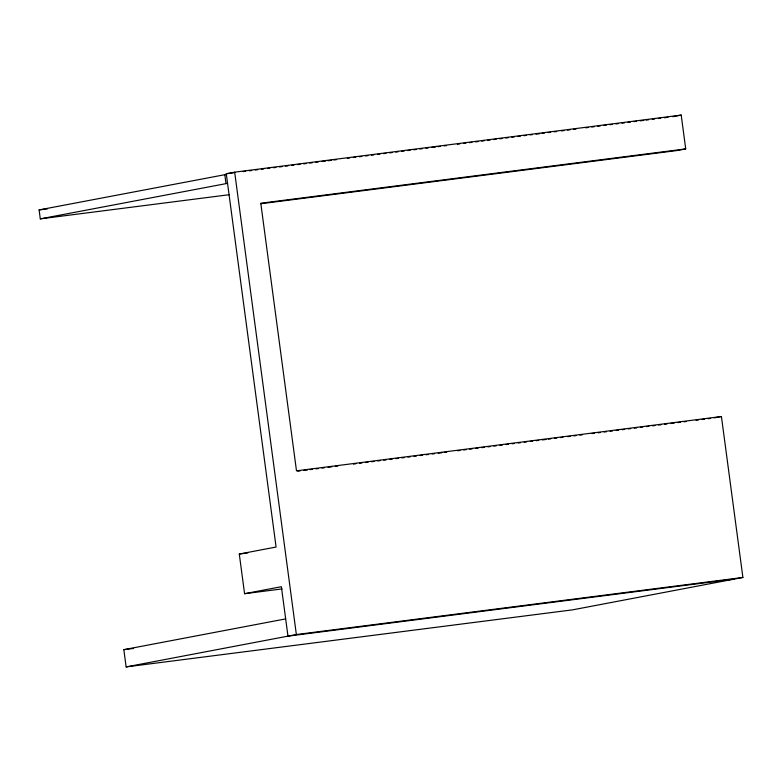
<?xml version="1.0" encoding="UTF-8"?>
<svg xmlns="http://www.w3.org/2000/svg" width="782" height="782" viewBox="0 0 782 782"><rect width="100%" height="100%" fill="white"/><g stroke="black" fill="none" stroke-linecap="round" stroke-linejoin="round"><path stroke-width="1.17" d="M282.087 588.914L244.58 593.704L239.282 554.037L276.085 547.038L226.272 173.76L234.668 172.167L681.21 115.091L685.716 148.903L677.329 150.506L260.875 203.74M229.224 194.708L40.293 218.862L39.1 209.918L226.36 174.406M40.293 218.862L227.552 183.34M672.813 116.684L681.21 115.091M714.23 417.881L721.424 416.513L742.9 577.458L572.678 609.833L126.137 666.909L123.83 649.666L285.665 618.894M244.58 593.704L281.373 586.705L287.972 636.137L734.513 579.051M126.137 666.909L296.358 634.544L742.9 577.458M226.272 173.76L233.535 172.832M243.222 171.6L245.636 171.287M249.272 170.828L251.687 170.515M255.323 170.056L257.737 169.743M261.374 169.274L263.788 168.971M267.424 168.501L269.839 168.198M273.475 167.729L275.89 167.426M279.526 166.957L281.94 166.644M285.577 166.185L287.991 165.872M291.627 165.413L294.042 165.1M297.678 164.64L300.093 164.328M303.729 163.868L306.143 163.555M309.78 163.086L312.194 162.783M315.83 162.314L318.245 162.011M321.881 161.542L325.507 161.082M327.932 160.769L331.558 160.31M333.982 159.997L336.397 159.684M347.286 158.296L349.71 157.984M353.337 157.524L355.761 157.211M359.388 156.752L361.812 156.439M365.438 155.97L367.863 155.667M371.489 155.198L373.913 154.895M377.54 154.425L379.964 154.122M383.591 153.653L386.015 153.34M389.641 152.881L392.065 152.568M395.692 152.109L398.116 151.796M401.743 151.337L404.167 151.024M407.793 150.564L410.218 150.252M413.844 149.782L416.268 149.479M419.895 149.01L422.319 148.707M425.946 148.238L428.37 147.925M431.996 147.466L435.633 147.006M438.047 146.693L440.471 146.381M444.098 145.921L446.522 145.608M457.411 144.22L459.836 143.908M463.462 143.448L465.886 143.135M469.513 142.666L471.937 142.363M475.564 141.894L477.988 141.591M481.614 141.122L484.038 140.819M487.665 140.349L490.089 140.037M493.716 139.577L496.14 139.264M499.766 138.805L502.191 138.492M505.817 138.033L508.241 137.72M511.868 137.261L514.292 136.948M517.919 136.479L520.343 136.176M523.969 135.706L526.394 135.403M530.02 134.934L532.444 134.621M536.071 134.162L539.697 133.702M542.122 133.39L544.546 133.077M548.172 132.617L550.596 132.305M554.223 131.845L556.647 131.532M561.486 130.917L563.9 130.604M567.537 130.144L569.951 129.832M573.587 129.362L576.002 129.059M585.689 127.818L588.103 127.515M591.739 127.046L594.154 126.733M597.79 126.273L600.205 125.961M603.841 125.501L606.255 125.188M609.892 124.729L612.306 124.416M615.942 123.957L618.357 123.644M621.993 123.175L624.407 122.872M628.044 122.403L630.458 122.1M634.094 121.63L636.509 121.318M640.145 120.858L643.772 120.399M646.196 120.086L648.61 119.773M652.247 119.314L654.661 119.001M658.297 118.541L660.712 118.229M664.348 117.769L667.975 117.3M39.1 209.918L47.575 208.833M685.716 148.903L260.787 203.222L296.495 470.832L721.424 416.513M297.795 471.184L300.21 470.881M303.846 470.412L307.473 469.953M309.897 469.64L312.321 469.327M315.948 468.868L318.372 468.555M322.008 468.095L324.422 467.783M328.059 467.323L331.685 466.854M335.322 466.395L337.746 466.082M353.484 464.068L355.898 463.755M359.534 463.296L361.958 462.983M365.585 462.524L368.009 462.211M371.636 461.751L374.06 461.439M377.696 460.969L380.111 460.666M383.747 460.197L386.171 459.894M389.798 459.425L392.222 459.112M395.848 458.653L398.273 458.34M401.909 457.881L404.323 457.568M407.96 457.108L410.384 456.796M414.01 456.336L416.435 456.023M420.061 455.554L422.485 455.251M426.122 454.782L428.536 454.479M432.172 454.01L434.597 453.697M438.223 453.237L441.859 452.768M444.274 452.465L446.698 452.152M457.597 450.764L460.012 450.452M463.648 449.982L466.072 449.679M469.699 449.21L472.123 448.907M475.749 448.438L478.173 448.125M481.81 447.666L484.224 447.353M487.86 446.893L490.285 446.581M493.911 446.121L496.335 445.808M499.962 445.339L502.386 445.036M506.022 444.567L508.437 444.264M512.073 443.795L514.497 443.482M518.124 443.023L520.548 442.71M524.175 442.25L526.599 441.938M530.235 441.478L532.65 441.165M536.286 440.696L538.71 440.393M542.337 439.924L545.973 439.464M548.387 439.152L550.811 438.849M554.448 438.379L556.862 438.067M560.499 437.607L562.923 437.294M567.761 436.679L570.186 436.366M573.812 435.906L576.236 435.594M579.863 435.134L582.287 434.821M591.974 433.58L594.398 433.277M598.025 432.808L600.449 432.495M604.075 432.035L606.5 431.723M610.136 431.263L612.55 430.95M616.187 430.491L618.611 430.178M622.237 429.709L624.662 429.406M628.288 428.937L630.712 428.634M634.349 428.165L636.763 427.852M640.399 427.392L642.824 427.08M646.45 426.62L648.874 426.307M652.501 425.848L654.925 425.535M658.561 425.066L660.976 424.763M664.612 424.294L667.036 423.991M670.663 423.521L674.299 423.062M677.926 422.593L680.35 422.29M683.976 421.821L686.401 421.508M696.088 420.276L698.512 419.963M702.138 419.504L704.562 419.191M708.189 418.722L710.613 418.419M239.282 554.037L247.757 552.952M123.83 649.666L133.517 648.434M234.668 172.167L296.358 634.544M224.805 174.601L225.998 183.545"/></g></svg>
